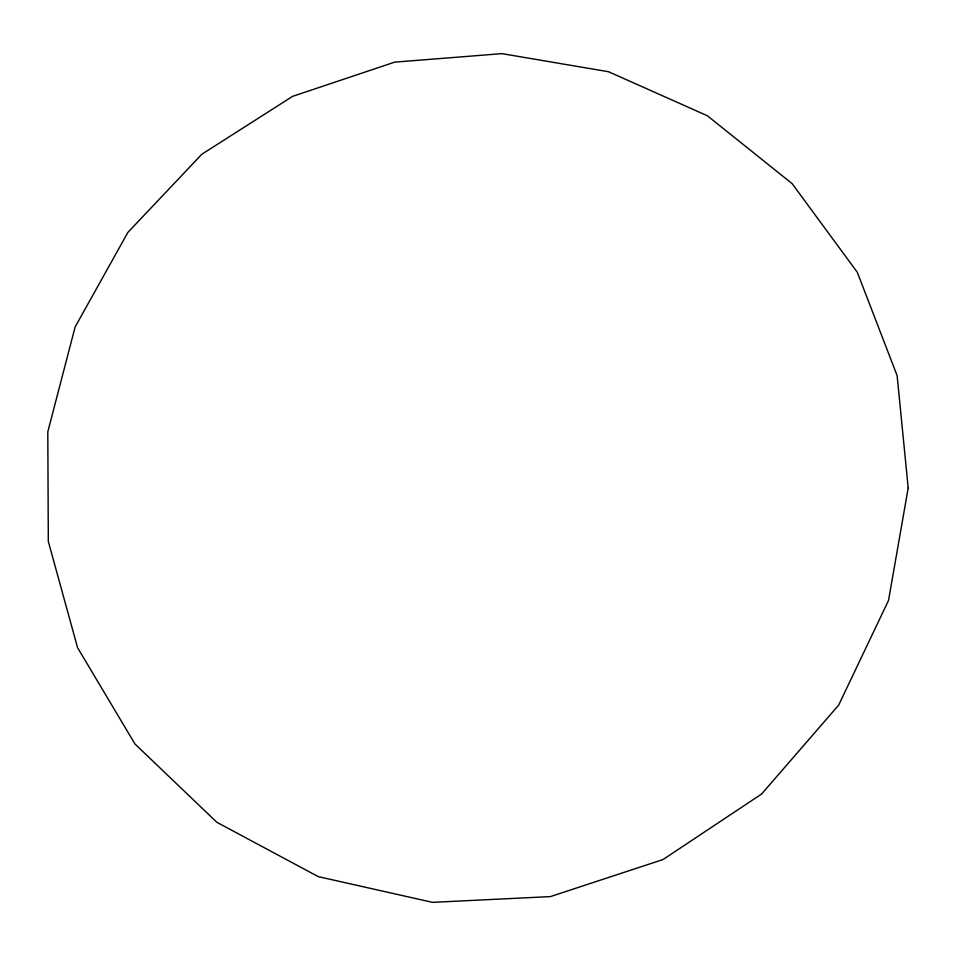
<?xml version="1.0" encoding="UTF-8"?>
<svg xmlns="http://www.w3.org/2000/svg" width="956" height="956" viewBox="0 0 956 956"><rect width="100%" height="100%" fill="white"/><g stroke="black" fill="none" stroke-linecap="round" stroke-linejoin="round"><path stroke-width="1.43" d="M908.2 487.978L888.53 600.428L838.675 705.122L761.585 794.042L663.034 859.54L550.417 896.597L432.578 902.356L318.324 876.652L216.821 822.28L134.927 743.947L77.556 647.642L48.314 541.419L47.8 431.849L75.13 326.964L127.877 232.416L201.895 154.191L292.644 96.341L394.673 62.14L501.984 53.644L608.542 71.736L707.332 115.736L792.142 183.66L857.317 272.293L897.134 375.66L908.2 487.978"/></g></svg>
